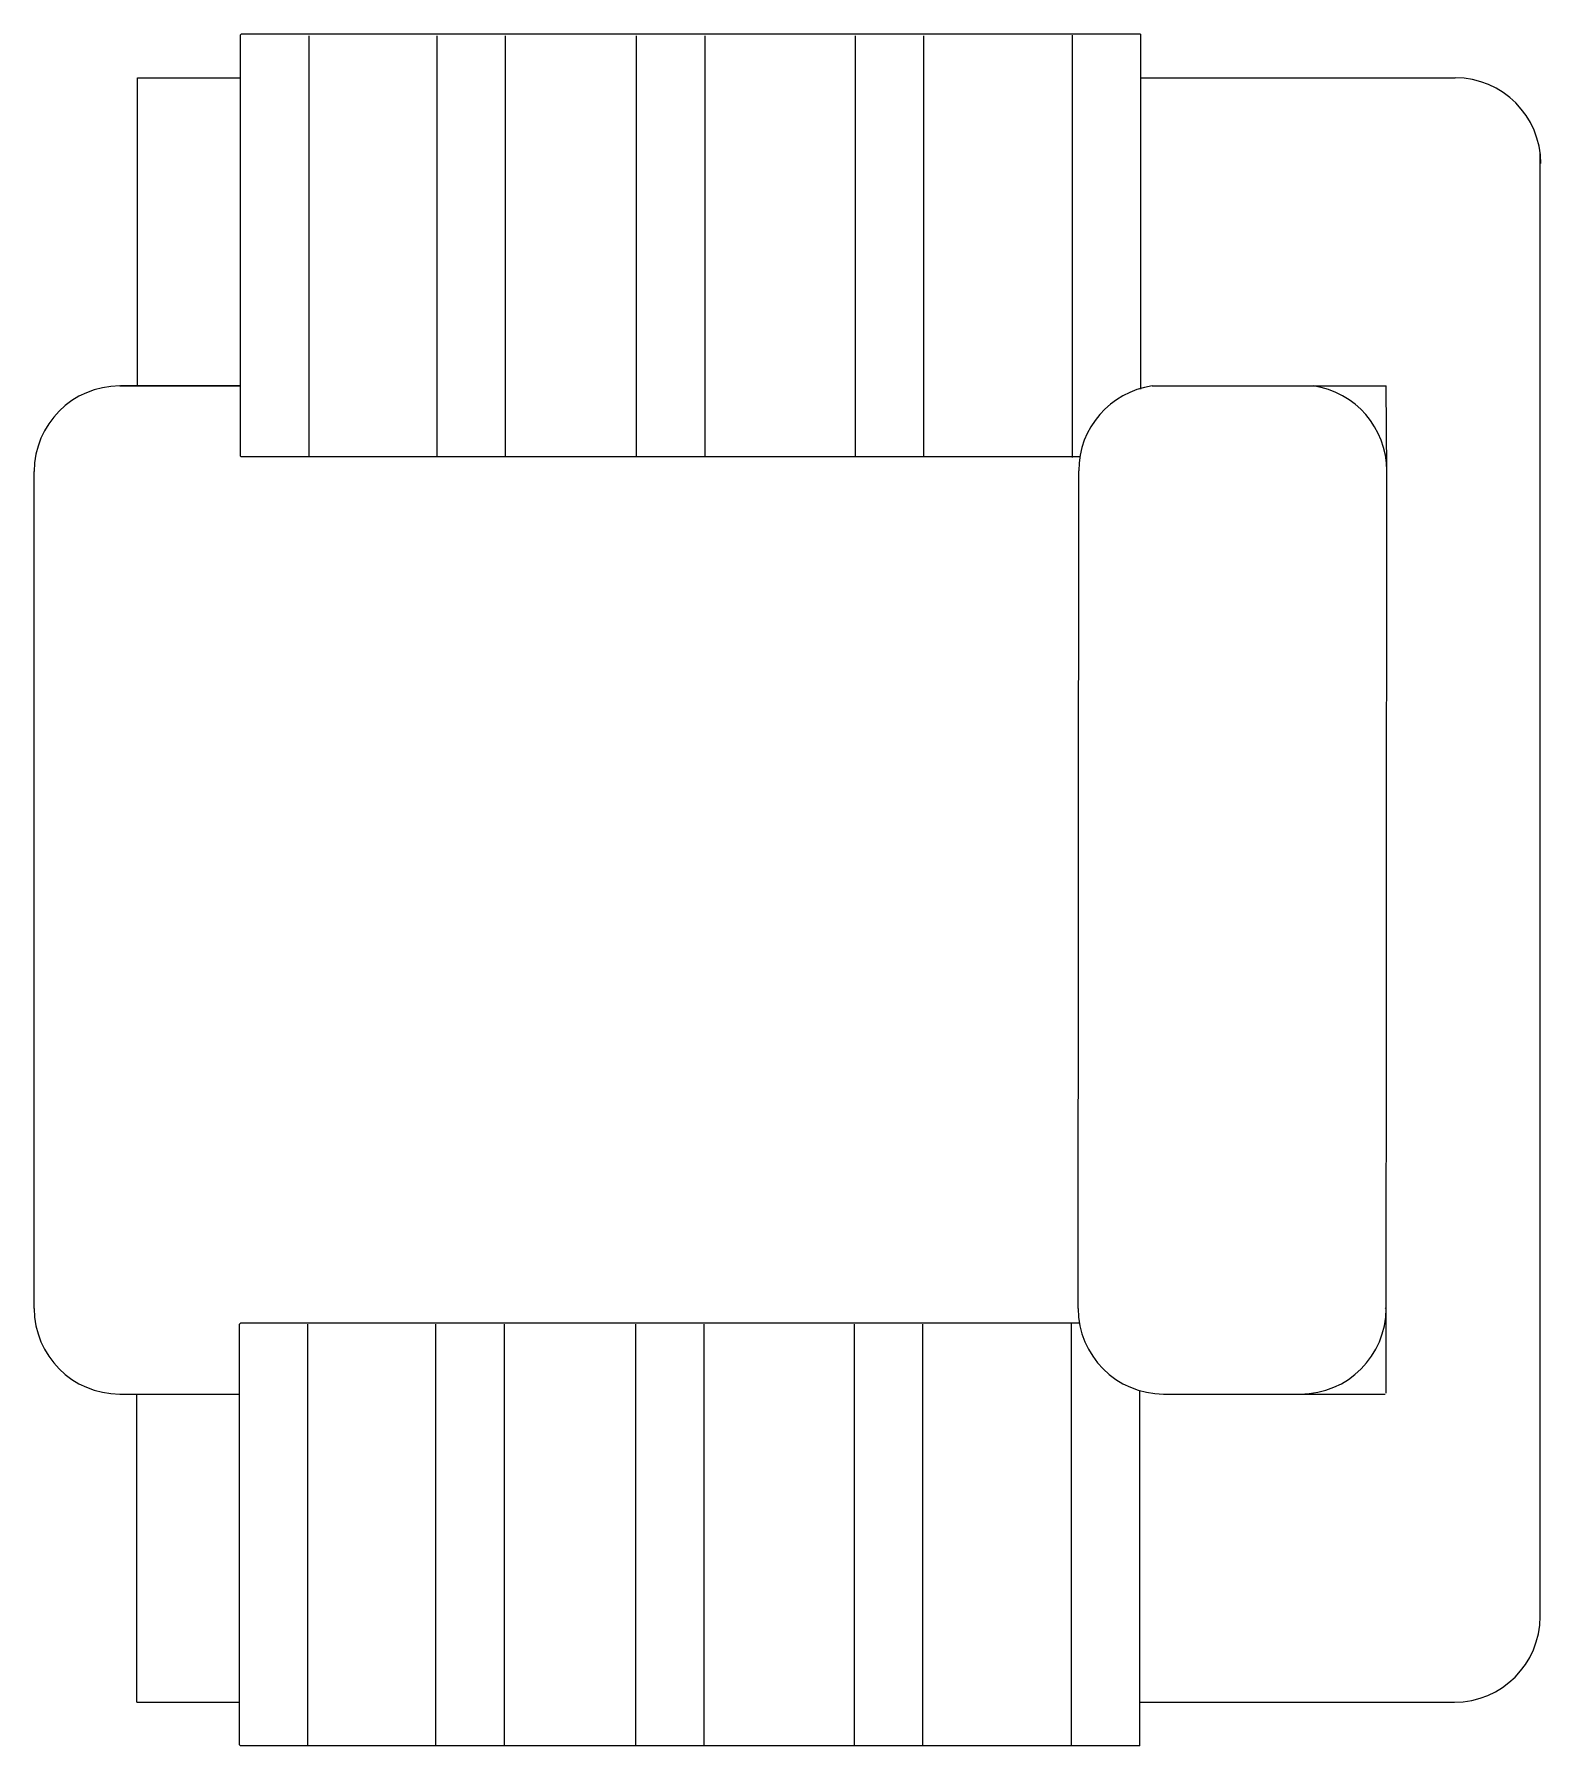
# Model space of a CAD drawing. Header units: inches. Extents: x 4.9 to 47.4, y 12.3 to 37.1.
# Drawn here: x 9.027 to 9.907, y 17.854 to 18.854 of the extents above; entities that cross this region are included whole.
import ezdxf

# ---------------------------------------------------------------- set-up
doc = ezdxf.new("R2010")
doc.units = ezdxf.units.IN
doc.header["$MEASUREMENT"] = 0
doc.layers.add('02', color=2, linetype='Continuous')
doc.layers.add('4', color=4, linetype='Continuous')

msp = doc.modelspace()

# ---------------------------------------------------------------- linework, layer by layer
at = {"layer": '02'}
for p, q in [((9.148, 18.8543), (9.1475, 18.8538)), ((9.1475, 18.8538), (9.1475, 18.6079)), ((9.6736, 18.8543), (9.148, 18.8543)), ((9.1875, 18.8533), (9.1875, 18.6074)), ((9.2623, 18.8533), (9.2623, 18.6074)), ((9.3023, 18.8533), (9.3023, 18.6074)), ((9.3789, 18.8533), (9.3789, 18.6074)), ((9.4189, 18.8533), (9.4189, 18.6074)), ((9.5068, 18.8533), (9.5068, 18.6074)), ((9.5468, 18.8533), (9.5468, 18.6074)), ((9.6336, 18.8538), (9.6336, 18.6069)), ((9.6736, 18.8543), (9.6736, 18.6469)), ((9.0771, 18.6488), (9.1475, 18.6488)), ((9.1475, 18.6488), (9.0775, 18.6488)), ((9.8171, 18.6486), (9.817, 18.6488)), ((9.1475, 18.6079), (9.148, 18.6074)), ((9.6379, 18.6074), (9.148, 18.6074)), ((9.6371, 18.1098), (9.6375, 18.5993)), ((9.8166, 18.1098), (9.8171, 18.1103)), ((9.1471, 18.1007), (9.1476, 18.1012)), ((9.1471, 17.8548), (9.1471, 18.1007)), ((9.6379, 18.1012), (9.1476, 18.1012)), ((9.1871, 17.8548), (9.1871, 18.1007)), ((9.2619, 17.8548), (9.2619, 18.1007)), ((9.3019, 17.8548), (9.3019, 18.1007)), ((9.3786, 17.8548), (9.3786, 18.1007)), ((9.4186, 17.8548), (9.4186, 18.1007)), ((9.5064, 17.8548), (9.5064, 18.1007)), ((9.5464, 17.8548), (9.5464, 18.1007)), ((9.6332, 17.8543), (9.6332, 18.1012)), ((9.1476, 17.8543), (9.1471, 17.8548)), ((9.6732, 17.8543), (9.1476, 17.8543))]:
    msp.add_line(p, q, dxfattribs=at)
for centre, start, end in [((9.6875, 18.5993), 98.1096, 180), ((9.7675, 18.5993), 0, 81.8904), ((9.6871, 18.1098), 180, 270), ((9.7671, 18.1098), 270, 0)]:
    msp.add_arc(centre, 0.05, start, end, dxfattribs=at)
at = {"layer": '4'}
for p, q in [((9.0875, 18.8288), (9.1475, 18.8288)), ((9.0875, 18.6488), (9.0875, 18.8288)), ((9.6736, 18.8288), (9.8575, 18.8288)), ((9.9071, 17.9298), (9.9071, 18.7846)), ((9.6804, 18.6488), (9.817, 18.6488)), ((9.8175, 18.5993), (9.8171, 18.6486)), ((9.0271, 18.1098), (9.0271, 18.5988)), ((9.8171, 18.0603), (9.8175, 18.5993)), ((9.6732, 17.8543), (9.6732, 18.0618)), ((9.0771, 18.0598), (9.1471, 18.0598)), ((9.0871, 17.8798), (9.0871, 18.0598)), ((9.6871, 18.0598), (9.8166, 18.0598)), ((9.0871, 17.8798), (9.1471, 17.8798)), ((9.6732, 17.8798), (9.8571, 17.8798))]:
    msp.add_line(p, q, dxfattribs=at)
for centre, start, end in [((9.8575, 18.7788), 0, 90), ((9.0771, 18.5988), 90, 180), ((9.0771, 18.1098), 180, 270), ((9.8571, 17.9298), 270, 0)]:
    msp.add_arc(centre, 0.05, start, end, dxfattribs=at)

doc.saveas('drawing.dxf')
